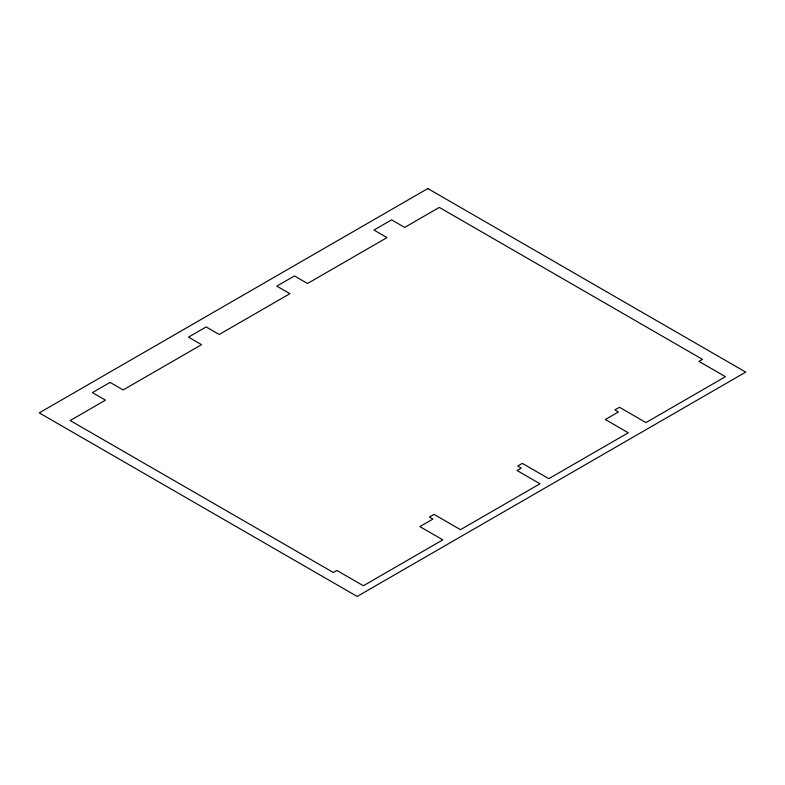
<?xml version="1.0" encoding="UTF-8"?>
<svg xmlns="http://www.w3.org/2000/svg" width="785" height="785" viewBox="0 0 785 785"><rect width="100%" height="100%" fill="white"/><g stroke="black" fill="none" stroke-linecap="round" stroke-linejoin="round"><path stroke-width="1.18" d="M427.825 188.557L39.25 412.89L357.175 596.443L745.75 372.11L427.825 188.557M110.077 382.403L92.414 392.598L105.484 400.144L70.159 420.544L333.331 572.481L336.863 570.44L363.357 585.738L442.838 539.854L419.877 526.598L432.947 519.052L429.415 517.011L434.007 514.361L460.501 529.659L539.982 483.766L517.021 470.509L521.26 468.066L517.727 466.025L522.319 463.376L548.813 478.664L628.294 432.78L605.333 419.524L618.403 411.978L614.871 409.937L619.463 407.287L645.957 422.585L725.438 376.692L698.944 361.394L702.487 359.353L439.315 207.407L404.687 227.405L391.617 219.859L373.954 230.054L387.025 237.6L307.543 283.493L294.473 275.947L276.811 286.142L289.881 293.688L219.231 334.479L206.161 326.933L188.498 337.128L201.568 344.674L123.147 389.949L110.077 382.403"/></g></svg>
